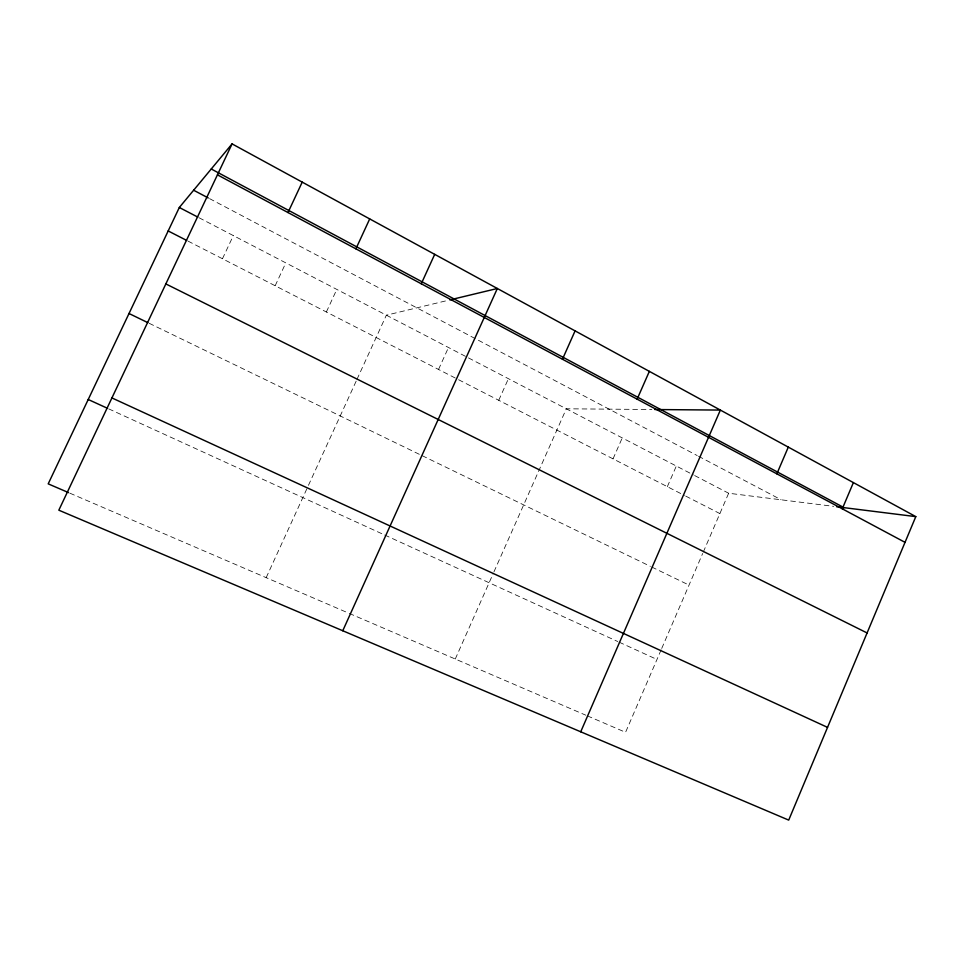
<?xml version="1.0" encoding="UTF-8"?>
<svg xmlns="http://www.w3.org/2000/svg" width="964" height="964" viewBox="0 0 964 964"><rect width="100%" height="100%" fill="white"/><g stroke="black" fill="none" stroke-linecap="round" stroke-linejoin="round"><path stroke-width="0.72" stroke-dasharray="4.82 3.62" d="M661.135 649.82L625.564 732.303L587.172 715.782M661.726 648.447L702.672 553.469M703.274 552.095L728.651 493.243L833.643 506.353M667.341 486.675L676.33 466.034M613.044 458.852L622.25 437.897M455.273 659.014L493.363 573.182M493.966 571.809L566.314 408.796L651.821 409.507M498.737 400.301L508.426 378.683M438.536 369.453L448.477 347.498M266.172 577.653L307.817 486.7M308.444 485.338L356.331 380.78M356.945 379.418L386.359 315.192L448.477 300.25M326.374 311.987L336.798 289.405M275.162 285.754L285.814 262.883M222.455 258.75L233.336 235.59M69.878 493.182L347.908 612.827M349.281 613.417L585.799 715.192M108.715 408.869L383.347 534.393M384.696 535.008L617.767 641.542M619.117 642.157L656.978 659.46M149.179 323.289L420.822 455.032M422.16 455.671L650.411 566.362M651.736 567.013L689.043 585.1M188.04 241.121L457.261 379.045M458.599 379.732L684.416 495.424M685.729 496.099L719.879 513.583M199.078 217.768L467.13 357.198M468.456 357.897L693.333 474.878M694.646 475.553L728.651 493.243M209.574 198.632L697.201 455.562M698.514 456.249L781.165 499.798"/><path stroke-width="1.45" d="M915.8 516.62L788.709 820.111L58.828 510.185L232.071 143.889L915.8 516.62L836.607 506.727M842.283 508.811L853.393 482.59M776.851 473.842L788.299 447.115M580.726 731.797L720.361 410.074L654.809 409.531M637.132 399.156L649.35 371.369M562.458 359.247L575.086 330.881M342.762 630.757L497.34 288.501L449.863 299.912M421.268 283.778L434.704 254.351M355.897 248.833L369.706 218.924M287.995 212.55L302.214 182.124M232.071 143.889L179.316 207.489L48.2 483.856L68.528 492.604M88.218 399.494L107.353 408.242M111.92 397.927L827.534 727.374M129.007 313.505L147.841 322.639M165.844 283.922L867.082 632.95M168.182 230.95L186.715 240.446M179.316 207.489L197.765 217.081M193.619 190.233L208.236 197.933M211.261 168.989L844.042 507.654M217.442 174.833L905.027 542.346"/></g></svg>
